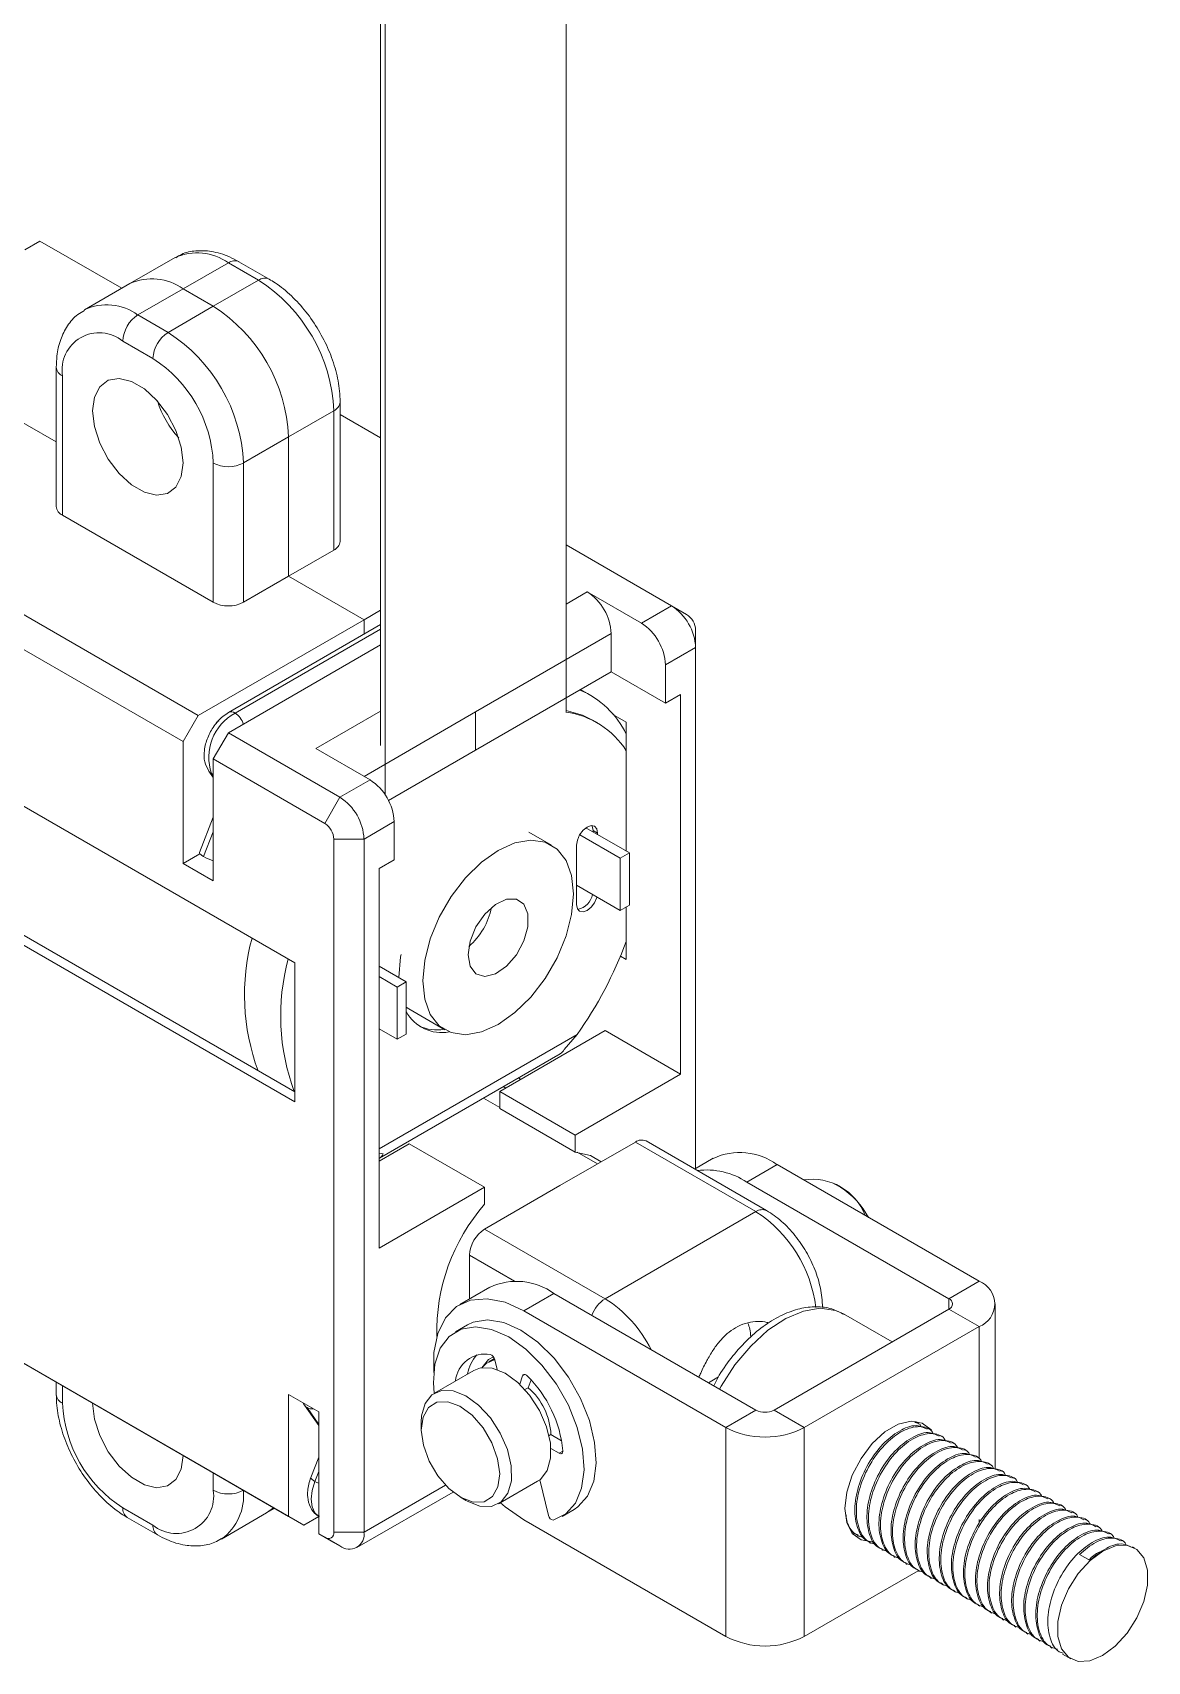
# Paper-space layout '시트4_ENG_with accessory' of a CAD drawing. Header units: millimetres. Extents: x 5 to 415, y 5 to 292.
# Drawn here: x 358.94 to 385.09, y 122.75 to 160.94 of the extents above; entities that cross this region are included whole.
import ezdxf

# ---------------------------------------------------------------- set-up
doc = ezdxf.new("R2010")
doc.units = ezdxf.units.MM

psp = doc.layouts.new('시트4_ENG_with accessory')

# ---------------------------------------------------------------- linework, layer by layer
at = {"color": 7, "linetype": 'Continuous', "lineweight": 18}
for p, q in [((367.103, 164.505), (367.103, 144.227)), ((367.209, 164.611), (367.209, 143.071)), ((371.452, 145.004), (371.452, 163.504)), ((348.541, 157.664), (359.497, 151.34)), ((358.759, 155.848), (359.113, 156.052)), ((361.031, 154.944), (359.113, 156.052)), ((362.282, 155.666), (361.222, 155.054)), ((363.532, 155.543), (362.471, 154.93)), ((364.239, 155.134), (363.532, 155.543)), ((364.489, 155.159), (363.782, 155.567)), ((344.652, 155.419), (362.825, 144.928)), ((363.179, 154.522), (364.239, 155.134)), ((362.471, 144.316), (344.299, 154.807)), ((361.222, 155.054), (360.161, 154.442)), ((362.471, 154.93), (361.411, 154.318)), ((362.471, 154.93), (363.179, 154.522)), ((361.411, 154.318), (362.118, 153.91)), ((362.118, 153.91), (363.179, 154.522)), ((361.764, 153.297), (361.057, 153.706)), ((359.497, 153.093), (359.497, 149.827)), ((359.643, 152.889), (359.643, 149.623)), ((366.007, 152.072), (364.946, 151.46)), ((366.007, 148.806), (366.007, 152.072)), ((366.153, 149.01), (366.153, 152.277)), ((367.103, 151.439), (366.153, 151.987)), ((364.946, 151.46), (363.886, 150.848)), ((364.946, 151.46), (364.946, 148.194)), ((363.179, 147.582), (363.179, 150.848)), ((363.886, 150.848), (363.886, 147.582)), ((359.643, 149.623), (363.179, 147.582)), ((366.007, 148.806), (364.946, 148.194)), ((373.927, 147.5), (371.452, 148.929)), ((363.886, 147.582), (364.946, 148.194)), ((364.946, 148.194), (366.714, 147.174)), ((373.219, 147.092), (371.947, 147.827)), ((373.927, 147.5), (373.219, 147.092)), ((374.28, 147.296), (373.927, 147.5)), ((362.825, 144.928), (366.714, 147.174)), ((367.103, 147.057), (363.539, 144.999)), ((367.103, 147.398), (366.714, 147.174)), ((366.714, 146.832), (366.714, 147.174)), ((372.512, 146.847), (369.33, 145.01)), ((372.512, 145.949), (372.512, 146.847)), ((374.492, 146.928), (374.492, 146.52)), ((363.532, 144.52), (367.103, 146.582)), ((373.785, 146.112), (374.492, 146.52)), ((374.492, 134.307), (374.492, 146.52)), ((372.512, 145.949), (369.33, 144.112)), ((372.512, 145.949), (373.785, 145.214)), ((373.785, 145.214), (373.785, 146.112)), ((372.012, 145.409), (371.795, 145.534)), ((354.34, 145.336), (365.088, 139.131)), ((374.139, 145.418), (373.785, 145.214)), ((374.139, 145.418), (374.139, 136.518)), ((362.825, 144.928), (362.471, 144.316)), ((369.33, 145.01), (369.33, 144.112)), ((372.18, 144.759), (372.074, 144.82)), ((372.548, 144.953), (372.866, 144.77)), ((372.866, 144.77), (372.866, 141.744)), ((363.179, 143.908), (363.532, 144.52)), ((363.532, 144.52), (366.148, 143.01)), ((362.471, 144.316), (362.471, 141.458)), ((365.583, 144.153), (366.856, 143.418)), ((367.289, 142.933), (369.33, 144.112)), ((363.076, 143.62), (363.179, 143.473)), ((365.795, 142.397), (363.179, 143.908)), ((363.179, 143.908), (363.179, 141.05)), ((366.148, 143.01), (366.856, 143.418)), ((366.148, 143.01), (365.795, 142.397)), ((363.179, 142.543), (362.856, 141.711)), ((354.545, 142.188), (365.088, 136.102)), ((367.421, 142.438), (366.714, 142.03)), ((367.421, 142.438), (367.421, 141.54)), ((371.111, 141.888), (370.58, 142.194)), ((372.725, 141.58), (371.773, 142.13)), ((372.937, 141.703), (371.916, 142.292)), ((372.088, 142.231), (372.194, 142.17)), ((372.088, 142.193), (372.088, 142.231)), ((372.194, 142.131), (372.194, 142.17)), ((354.34, 142.07), (365.088, 135.865)), ((366.714, 142.03), (366.007, 142.03)), ((366.007, 125.781), (366.007, 142.03)), ((366.714, 142.03), (366.714, 125.781)), ((371.699, 141.884), (371.699, 140.496)), ((372.937, 141.703), (372.725, 141.58)), ((372.937, 140.478), (372.937, 141.703)), ((362.865, 141.685), (362.471, 141.458)), ((362.471, 141.458), (363.179, 141.05)), ((367.068, 141.336), (367.421, 141.54)), ((367.068, 141.336), (367.068, 132.436)), ((372.725, 141.58), (372.725, 140.355)), ((372.725, 140.355), (371.699, 140.947)), ((372.725, 140.355), (372.937, 140.478)), ((372.866, 140.437), (372.866, 139.207)), ((365.088, 135.865), (365.088, 139.131)), ((367.704, 138.682), (367.068, 139.049)), ((372.73, 139.285), (372.866, 139.207)), ((367.492, 138.56), (367.068, 138.805)), ((367.704, 138.682), (367.492, 138.56)), ((367.704, 137.457), (367.704, 138.682)), ((367.492, 138.56), (367.492, 137.335)), ((344.299, 138.068), (364.946, 126.148)), ((367.704, 138.085), (367.762, 138.048)), ((367.762, 138.048), (368.611, 137.558)), ((365.3, 125.944), (344.652, 137.864)), ((367.492, 137.335), (367.068, 137.58)), ((372.371, 137.538), (369.896, 136.109)), ((372.371, 137.538), (374.139, 136.518)), ((367.492, 137.335), (367.704, 137.457)), ((371.714, 137.445), (371.409, 137.095)), ((367.074, 134.547), (371.317, 136.996)), ((370.334, 136.428), (370.391, 136.395)), ((374.139, 136.518), (371.664, 135.089)), ((369.896, 136.109), (371.664, 135.089)), ((369.896, 135.712), (369.896, 136.109)), ((369.98, 136.224), (370.037, 136.191)), ((369.896, 135.736), (369.515, 135.956)), ((369.896, 135.712), (371.664, 134.691)), ((367.068, 134.477), (367.775, 134.885)), ((367.775, 134.885), (369.543, 133.864)), ((373.078, 134.926), (371.31, 133.905)), ((371.664, 135.089), (371.664, 134.691)), ((375.906, 133.293), (373.078, 134.926)), ((376.156, 133.318), (373.328, 134.95)), ((367.166, 134.645), (367.068, 134.667)), ((372.189, 134.412), (371.713, 134.687)), ((374.902, 134.544), (374.467, 134.293)), ((375.694, 133.987), (376.401, 134.395)), ((376.401, 134.395), (381.139, 131.66)), ((367.068, 132.436), (369.543, 133.864)), ((371.31, 133.905), (369.543, 132.885)), ((369.543, 133.864), (369.543, 133.467)), ((375.694, 133.987), (380.432, 131.252)), ((377.887, 133.864), (377.745, 133.946)), ((372.371, 131.252), (375.906, 133.293)), ((369.543, 132.885), (372.371, 131.252)), ((369.189, 131.246), (369.189, 132.272)), ((369.669, 131.523), (368.962, 131.115)), ((380.432, 131.252), (381.139, 131.66)), ((370.462, 130.966), (371.169, 131.374)), ((371.169, 131.374), (375.906, 128.639)), ((380.432, 131.007), (376.331, 128.639)), ((380.432, 131.007), (381.139, 130.599)), ((381.52, 127.249), (381.52, 131.129)), ((369.141, 130.641), (368.858, 130.477)), ((370.462, 130.966), (375.199, 128.231)), ((379.1, 130.238), (377.963, 130.894)), ((381.139, 130.599), (377.038, 128.231)), ((369.288, 129.571), (368.368, 129.04)), ((369.772, 129.85), (369.641, 129.775)), ((369.783, 129.82), (369.838, 129.59)), ((359.497, 129.294), (359.497, 129.005)), ((370.367, 129.245), (370.434, 129.444)), ((370.489, 129.119), (370.568, 129.164)), ((370.568, 129.164), (370.631, 129.351)), ((374.791, 129.283), (375.027, 129.42)), ((364.946, 129.006), (365.653, 128.598)), ((364.946, 126.148), (364.946, 129.006)), ((365.316, 128.754), (365.653, 128.275)), ((365.653, 125.74), (365.653, 128.598)), ((368.058, 128.353), (368.058, 128.19)), ((375.906, 128.639), (375.199, 128.231)), ((376.331, 128.639), (377.038, 128.231)), ((379.684, 128.353), (379.649, 128.374)), ((371.053, 128.041), (371.098, 128.067)), ((371.349, 127.923), (371.098, 128.067)), ((375.199, 123.332), (375.199, 128.231)), ((377.038, 123.332), (377.038, 128.231)), ((379.967, 128.19), (379.932, 128.21)), ((380.25, 128.027), (380.215, 128.047)), ((371.293, 127.628), (371.096, 127.742)), ((380.533, 127.863), (380.498, 127.884)), ((380.816, 127.7), (380.78, 127.721)), ((365.653, 127.539), (365.468, 127.06)), ((381.099, 127.537), (381.063, 127.557)), ((381.381, 127.374), (381.346, 127.394)), ((381.664, 127.21), (381.629, 127.231)), ((369.868, 126.442), (370.787, 126.972)), ((370.837, 127.006), (371.041, 126.165)), ((381.947, 127.047), (381.912, 127.067)), ((382.23, 126.884), (382.195, 126.904)), ((366.548, 125.415), (368.804, 126.717)), ((368.977, 126.598), (369.118, 126.516)), ((382.513, 126.72), (382.477, 126.741)), ((382.796, 126.557), (382.76, 126.578)), ((361.057, 126.351), (361.764, 125.943)), ((361.161, 126.123), (361.868, 125.714)), ((363.368, 125.615), (364.428, 126.228)), ((364.593, 126.352), (364.428, 126.228)), ((364.428, 126.228), (364.619, 126.337)), ((364.946, 126.148), (365.3, 125.944)), ((365.3, 125.944), (365.653, 126.148)), ((375.199, 123.332), (370.462, 126.067)), ((371.358, 126.147), (371.641, 126.311)), ((383.078, 126.394), (383.043, 126.414)), ((383.361, 126.231), (383.326, 126.251)), ((383.644, 126.067), (383.609, 126.088)), ((365.653, 125.74), (365.795, 125.658)), ((366.007, 125.536), (365.653, 125.74)), ((366.148, 125.454), (365.795, 125.658)), ((366.714, 125.781), (366.007, 125.781)), ((378.291, 125.694), (378.326, 125.674)), ((383.927, 125.904), (383.892, 125.924)), ((384.21, 125.741), (384.174, 125.761)), ((366.148, 125.454), (366.007, 125.536)), ((378.573, 125.531), (378.609, 125.51)), ((378.856, 125.367), (378.892, 125.347)), ((384.493, 125.578), (384.457, 125.598)), ((384.788, 125.407), (384.74, 125.435)), ((379.139, 125.204), (379.174, 125.184)), ((379.422, 125.041), (379.457, 125.02)), ((383.742, 125.113), (383.494, 125.255)), ((377.038, 123.332), (379.71, 124.874)), ((379.705, 124.878), (379.74, 124.857)), ((379.988, 124.714), (380.023, 124.694)), ((380.27, 124.551), (380.306, 124.531)), ((380.553, 124.388), (380.589, 124.367)), ((380.836, 124.224), (380.871, 124.204)), ((381.119, 124.061), (381.154, 124.041)), ((381.402, 123.898), (381.437, 123.877)), ((381.685, 123.735), (381.72, 123.714)), ((381.968, 123.571), (382.003, 123.551)), ((382.25, 123.408), (382.286, 123.388)), ((382.533, 123.245), (382.569, 123.224)), ((382.816, 123.081), (382.851, 123.061)), ((383.099, 122.918), (383.288, 122.809))]:
    psp.add_line(p, q, dxfattribs=at)
at = {"color": 8, "linetype": 'Continuous', "lineweight": 18}
for p, q in [((371.452, 147.541), (371.947, 147.827)), ((363.689, 144.984), (367.103, 146.955)), ((363.249, 144.765), (363.306, 144.798)), ((365.583, 144.153), (367.103, 145.03)), ((369.33, 145.01), (366.714, 143.5)), ((363.138, 143.564), (363.179, 143.545)), ((363.179, 143.505), (363.138, 143.564)), ((362.952, 141.619), (363.179, 142.203)), ((371.714, 137.445), (367.068, 134.763)), ((370.244, 131.663), (369.189, 132.272)), ((380.432, 131.252), (380.432, 131.007)), ((381.139, 127.498), (381.139, 130.599)), ((359.643, 129.21), (359.643, 128.801)), ((370.434, 129.444), (370.488, 129.475)), ((365.378, 128.698), (365.653, 128.306)), ((371.293, 127.628), (371.378, 127.677)), ((365.653, 127.199), (365.564, 126.968)), ((363.179, 126.76), (363.179, 127.169)), ((366.714, 125.781), (368.624, 126.883)), ((363.886, 126.76), (363.886, 126.76)), ((363.886, 126.76), (363.886, 126.76)), ((381.139, 125.99), (381.139, 126.074))]:
    psp.add_line(p, q, dxfattribs=at)
at = {"color": 7, "linetype": 'Continuous', "lineweight": 18, "flags": 128}
for points in [[(360.393, 151.703), (360.35, 152.072), (360.393, 152.393), (360.519, 152.637), (360.716, 152.787), (360.97, 152.829), (361.26, 152.76), (361.562, 152.585), (361.851, 152.32), (362.105, 151.985), (362.303, 151.607), (362.429, 151.218), (362.471, 150.848), (362.429, 150.528), (362.303, 150.283), (362.105, 150.133), (361.851, 150.092), (361.562, 150.161), (361.26, 150.335), (360.97, 150.6), (360.716, 150.935), (360.519, 151.313), (360.393, 151.703)], [(372.074, 144.82), (371.835, 144.937), (371.452, 145.048)], [(372.194, 142.17), (372.175, 142.268), (372.122, 142.33), (372.041, 142.345), (371.947, 142.312), (371.852, 142.236), (371.772, 142.128), (371.718, 142.004), (371.699, 141.884)], [(372.088, 142.231), (372.069, 142.329), (372.06, 142.346)], [(362.952, 141.619), (362.914, 141.643), (362.885, 141.665), (362.865, 141.684), (362.856, 141.701), (362.856, 141.711)], [(368.137, 139.182), (368.093, 138.702), (368.137, 138.274), (368.268, 137.918), (368.479, 137.652), (368.759, 137.491), (369.094, 137.441), (369.467, 137.506), (369.861, 137.682), (370.254, 137.96), (370.628, 138.326), (370.963, 138.763), (371.243, 139.248), (371.453, 139.757), (371.584, 140.264), (371.629, 140.743), (371.584, 141.172), (371.453, 141.528), (371.243, 141.794), (370.963, 141.955), (370.628, 142.005), (370.254, 141.94), (369.861, 141.764), (369.467, 141.486), (369.094, 141.119), (368.759, 140.683), (368.479, 140.198), (368.268, 139.689), (368.137, 139.182)], [(369.201, 139.637), (369.154, 139.315), (369.201, 139.047), (369.338, 138.871), (369.546, 138.81), (369.795, 138.872), (370.054, 139.049), (370.287, 139.317), (370.462, 139.64), (370.556, 139.974), (370.556, 140.274), (370.462, 140.5), (370.287, 140.62), (370.054, 140.62), (369.795, 140.498), (369.546, 140.272), (369.338, 139.971), (369.201, 139.637)], [(371.699, 140.496), (371.718, 140.397), (371.772, 140.335), (371.852, 140.32), (371.947, 140.353), (372.041, 140.429), (372.122, 140.538), (372.175, 140.661), (372.178, 140.671)], [(367.582, 139.324), (367.572, 139.271), (367.527, 138.784)], [(372.278, 134.464), (372.029, 134.61), (371.664, 134.691)], [(368.349, 129.523), (368.352, 129.99), (368.444, 130.438), (368.625, 130.802), (368.885, 131.066), (369.215, 131.218), (369.599, 131.252), (370.021, 131.167), (370.462, 130.966)], [(371.641, 126.311), (371.729, 126.369), (371.956, 126.622), (372.101, 126.972), (372.158, 127.399), (372.123, 127.883), (371.999, 128.397), (371.79, 128.915), (371.509, 129.411), (371.171, 129.858), (370.791, 130.233), (370.391, 130.517), (369.991, 130.695), (369.612, 130.758), (369.273, 130.702), (369.141, 130.641)], [(371.15, 126.062), (371.446, 126.206), (371.673, 126.459), (371.818, 126.809), (371.875, 127.236), (371.84, 127.72), (371.716, 128.234), (371.507, 128.752), (371.227, 129.248), (370.888, 129.695), (370.508, 130.07), (370.108, 130.354), (369.708, 130.532), (369.329, 130.595), (368.99, 130.539), (368.709, 130.368), (368.501, 130.09), (368.376, 129.72), (368.341, 129.276), (368.358, 129.034)], [(369.474, 129.634), (369.633, 129.823), (369.75, 129.89)], [(370.787, 126.972), (370.85, 127.015), (371.009, 127.22), (371.09, 127.509), (371.085, 127.861), (370.995, 128.245), (370.828, 128.632), (370.597, 128.99), (370.32, 129.289), (370.021, 129.506), (369.722, 129.623), (369.45, 129.63), (369.288, 129.571)], [(369.78, 129.83), (369.578, 129.732), (369.485, 129.636)], [(370.434, 129.444), (370.441, 129.458), (370.45, 129.468), (370.463, 129.474), (370.477, 129.476), (370.493, 129.474), (370.51, 129.467), (370.527, 129.457), (370.543, 129.442)], [(369.135, 126.506), (369.433, 126.389), (369.706, 126.382), (369.931, 126.485), (370.09, 126.689), (370.17, 126.979), (370.166, 127.33), (370.076, 127.715), (369.909, 128.101), (369.677, 128.459), (369.401, 128.758), (369.101, 128.975), (368.803, 129.092), (368.531, 129.1), (368.306, 128.997), (368.147, 128.793), (368.066, 128.503), (368.058, 128.353)], [(362.471, 127.577), (362.471, 127.576), (362.429, 127.256), (362.303, 127.011), (362.105, 126.862), (361.851, 126.82), (361.562, 126.889), (361.26, 127.064), (360.97, 127.329), (360.716, 127.664), (360.519, 128.042), (360.393, 128.431), (360.35, 128.801)], [(368.707, 126.8), (368.992, 126.589), (369.275, 126.483), (369.529, 126.492), (369.729, 126.615), (369.856, 126.84), (369.896, 127.146), (369.846, 127.501), (369.712, 127.873), (369.505, 128.223), (369.247, 128.518), (368.962, 128.729), (368.679, 128.835), (368.425, 128.827), (368.225, 128.704), (368.098, 128.478), (368.058, 128.173), (368.107, 127.817), (368.242, 127.446), (368.449, 127.096), (368.707, 126.8)], [(380.022, 128.167), (380.011, 128.182), (379.806, 128.336), (379.544, 128.379), (379.244, 128.308), (378.932, 128.128), (378.633, 127.854), (378.371, 127.507), (378.166, 127.117), (378.037, 126.715), (377.992, 126.333)], [(371.378, 127.684), (371.377, 127.665), (371.373, 127.648), (371.366, 127.634), (371.355, 127.624), (371.342, 127.618), (371.327, 127.617), (371.31, 127.62), (371.293, 127.628)], [(370.462, 126.067), (370.021, 126.375), (369.913, 126.467)], [(364.428, 126.228), (364.429, 126.228), (364.593, 126.352)], [(377.992, 126.333), (378.037, 126.002), (378.166, 125.749), (378.371, 125.594), (378.633, 125.551), (378.658, 125.553)], [(383.467, 124.81), (383.742, 125.113), (384.04, 125.334), (384.339, 125.456), (384.614, 125.469), (384.841, 125.372), (385.004, 125.172), (385.088, 124.886), (385.088, 124.537), (385.002, 124.153), (384.838, 123.766), (384.61, 123.406), (384.335, 123.103), (384.036, 122.882), (383.737, 122.76), (383.463, 122.747), (383.235, 122.844), (383.072, 123.044), (382.988, 123.33), (382.989, 123.679), (383.074, 124.063), (383.238, 124.45), (383.467, 124.81)]]:
    psp.add_lwpolyline(points, dxfattribs=at)
at = {"color": 8, "linetype": 'Continuous', "lineweight": 18, "flags": 128}
for points in [[(363.138, 143.564), (363.1, 143.592), (363.076, 143.62)], [(377.963, 130.894), (377.773, 130.978), (377.416, 131.027), (377.02, 130.963), (376.605, 130.788), (376.186, 130.511), (375.783, 130.142), (375.413, 129.7), (375.092, 129.201), (375.054, 129.131)], [(365.564, 126.968), (365.526, 126.992), (365.497, 127.014), (365.477, 127.033), (365.468, 127.05), (365.468, 127.06)], [(365.564, 126.968), (365.5, 126.754), (365.478, 126.552), (365.5, 126.374), (365.564, 126.233), (365.653, 126.146)], [(365.564, 126.968), (365.609, 126.944), (365.653, 126.923)]]:
    psp.add_lwpolyline(points, dxfattribs=at)
at = {"color": 8, "linetype": 'Continuous', "lineweight": 18}
for centre, radius, start, end in [((362.8, 154.52), 1.257, 54.3826, 114.3069), ((363.679, 155.338), 0.251, 65.6935, 125.6172), ((364.386, 154.93), 0.252, 65.7079, 125.6167), ((360.682, 153.327), 1.23, 53.6672, 115.409), ((359.747, 153.118), 0.251, 185.7099, 245.6238), ((365.903, 152.302), 0.251, 294.3762, 354.29), ((363.602, 144.87), 0.143, 52.6044, 116.1062), ((363.438, 144.593), 0.464, 16.2274, 57.3023), ((376.053, 133.088), 0.252, 65.7083, 125.6162), ((374.217, 130.675), 3.115, 6.8956, 57.1652), ((372.787, 130.604), 0.77, 122.6815, 160.5897), ((370.762, 128.721), 2.999, 26.5196, 57.5589), ((359.747, 129.03), 0.251, 185.6945, 245.6259), ((362.631, 126.637), 1.261, 306.1136, 5.5841), ((361.308, 126.327), 0.252, 174.3803, 234.2913), ((362.015, 125.919), 0.252, 174.3814, 234.2924)]:
    psp.add_arc(centre, radius, start, end, dxfattribs=at)
at = {"color": 7, "linetype": 'Continuous', "lineweight": 18}
for centre, radius, start, end in [((361.739, 153.908), 1.257, 54.3825, 114.3071), ((362.169, 151.898), 3.842, 2.6055, 57.3945), ((361.825, 153.671), 0.768, 122.6053, 177.3947), ((361.108, 151.286), 3.842, 2.6055, 57.3945), ((360.505, 153.029), 0.873, 50.7967, 189.2141), ((362.532, 153.262), 0.768, 122.6053, 177.3945), ((360.048, 150.673), 3.842, 2.6055, 57.3945), ((360.108, 150.708), 3.074, 2.6055, 57.3945), ((364.272, 153.112), 2.538, 198.6259, 221.3687), ((363.532, 151.53), 0.769, 242.6097, 297.3903), ((359.747, 149.852), 0.251, 185.6945, 245.6253), ((365.903, 149.035), 0.251, 294.3748, 354.3052), ((371.284, 146.791), 1.229, 2.6054, 57.3946), ((363.532, 148.264), 0.769, 242.6097, 297.3903), ((373.264, 146.464), 1.229, 2.6054, 57.3946), ((372.557, 146.056), 1.229, 2.6053, 57.3947), ((374.032, 146.908), 0.461, 2.6055, 57.3945), ((370.928, 143.544), 2.155, 25.9307, 66.7692), ((364.26, 143.945), 1.186, 118.8102, 198.7784), ((371.188, 143.037), 1.985, 32.3172, 82.3706), ((366.193, 142.382), 1.229, 2.6057, 57.3943), ((365.486, 141.974), 1.229, 2.6054, 57.3946), ((365.546, 142.009), 0.461, 2.6058, 57.3939), ((363.571, 142.726), 1.268, 240.7656, 251.9626), ((371.643, 140.808), 0.435, 281.0744, 350.022), ((368.115, 140.731), 1.615, 310.872, 349.1336), ((369.024, 138.375), 5.113, 164.8822, 200.343), ((363.745, 143.045), 9.739, 324.9, 339.466), ((369.873, 137.885), 5.113, 164.8822, 200.343), ((368.533, 138.436), 0.944, 208.5997, 280.8148), ((368.424, 138.558), 1.004, 245.269, 279.6648), ((371.196, 137.2), 0.238, 300.5631, 333.5736), ((373.225, 134.721), 0.251, 65.6928, 125.6162), ((366.955, 134.75), 0.236, 298.5787, 333.6194), ((375.525, 133.187), 1.492, 54.017, 114.6726), ((374.745, 132.537), 1.733, 56.7651, 97.129), ((377.231, 132.73), 1.322, 20.9808, 99.0245), ((376.867, 132.246), 1.912, 28.3704, 57.7804), ((372.964, 130.476), 4.544, 138.8422, 181.4192), ((369.957, 132.237), 0.768, 122.6056, 177.3943), ((370.292, 130.167), 1.492, 54.0174, 114.6721), ((380.938, 131.129), 0.568, 290.7837, 69.2163), ((380.385, 131.129), 0.131, 290.7847, 69.2153), ((369.558, 129.254), 0.701, 80.5326, 174.2319), ((370.017, 129.338), 0.886, 137.7692, 170.281), ((369.621, 129.788), 0.165, 10.9805, 71.5074), ((368.523, 127.406), 2.869, 5.5659, 45.2135), ((369.537, 127.989), 1.563, 2.87, 48.7412), ((362.713, 128.941), 3.074, 182.6054, 237.3946), ((365.472, 128.863), 0.19, 197.1171, 240.4154), ((365.501, 128.925), 0.258, 241.6534, 276.6146), ((376.119, 129.049), 0.461, 242.611, 297.389), ((376.119, 130.005), 1.998, 242.6095, 297.3905), ((362.316, 126.62), 0.873, 230.7968, 9.2139), ((363.532, 127.442), 0.769, 242.6097, 297.3903), ((371.159, 126.18), 0.119, 187.1997, 265.6555), ((365.878, 125.76), 0.131, 230.7972, 9.2141), ((366.369, 125.725), 0.349, 230.7972, 9.2137), ((376.119, 125.106), 1.998, 242.6095, 297.3905)]:
    psp.add_arc(centre, radius, start, end, dxfattribs=at)
for points, knots in [([(363.782, 155.567), (363.709, 155.607), (363.504, 155.716), (363.161, 155.822), (362.776, 155.834), (362.483, 155.78), (362.342, 155.688), (362.297, 155.658)], [0, 0, 0, 0, 0.1597205, 0.444866, 0.6776924, 0.8975423, 1, 1, 1, 1]), ([(366.153, 152.277), (366.151, 152.362), (366.143, 152.61), (366.06, 153.023), (365.894, 153.504), (365.658, 153.967), (365.365, 154.395), (365.024, 154.77), (364.722, 155.018), (364.536, 155.131), (364.489, 155.159)], [0, 0, 0, 0, 0.073795, 0.2153006, 0.3629628, 0.5136512, 0.6640777, 0.8111393, 0.9526284, 1, 1, 1, 1]), ([(360.161, 154.425), (360.105, 154.395), (359.944, 154.309), (359.748, 154.068), (359.582, 153.736), (359.507, 153.4), (359.499, 153.181), (359.497, 153.093)], [0, 0, 0, 0, 0.120758, 0.347954, 0.57962, 0.831413, 1, 1, 1, 1]), ([(363.539, 144.999), (363.493, 144.969), (363.362, 144.883), (363.188, 144.685), (363.037, 144.413), (362.96, 144.124), (362.959, 143.843), (363.039, 143.691), (363.076, 143.62)], [0, 0, 0, 0, 0.1028317, 0.2926901, 0.4885694, 0.6821436, 0.8503683, 1, 1, 1, 1]), ([(377.467, 131.047), (377.464, 131.126), (377.456, 131.352), (377.372, 131.726), (377.204, 132.152), (376.97, 132.555), (376.68, 132.913), (376.401, 133.165), (376.215, 133.281), (376.156, 133.318)], [0, 0, 0, 0, 0.086298, 0.248938, 0.418142, 0.589597, 0.759208, 0.923591, 1, 1, 1, 1]), ([(377.974, 130.88), (377.88, 130.93), (377.676, 131.037), (377.313, 131.077), (376.921, 131.028), (376.515, 130.88), (376.108, 130.638), (375.716, 130.312), (375.357, 129.913), (375.085, 129.542), (374.958, 129.295), (374.915, 129.212)], [0, 0, 0, 0, 0.0826273, 0.1776617, 0.2777948, 0.3883231, 0.5110515, 0.6440978, 0.7838543, 0.9273636, 1, 1, 1, 1]), ([(376.21, 130.684), (376.179, 130.693), (376.077, 130.721), (375.889, 130.721), (375.654, 130.68), (375.43, 130.581), (375.225, 130.434), (375.048, 130.252), (374.891, 130.037), (374.745, 129.788), (374.639, 129.576), (374.582, 129.445), (374.567, 129.412)], [0, 0, 0, 0, 0.042631, 0.139805, 0.243671, 0.355383, 0.460095, 0.57339, 0.688225, 0.811001, 0.953433, 1, 1, 1, 1]), ([(375.783, 130.364), (375.78, 130.422), (375.773, 130.532), (375.734, 130.634), (375.715, 130.682)], [0, 0, 0, 0, 0.535653, 1, 1, 1, 1]), ([(359.497, 129.005), (359.499, 128.92), (359.507, 128.671), (359.59, 128.258), (359.756, 127.778), (359.992, 127.315), (360.285, 126.887), (360.626, 126.511), (360.928, 126.264), (361.114, 126.151), (361.161, 126.123)], [0, 0, 0, 0, 0.073795, 0.2153, 0.362963, 0.513652, 0.664078, 0.811139, 0.952628, 1, 1, 1, 1]), ([(379.634, 128.349), (379.68, 128.341), (379.752, 128.328), (379.78, 128.264), (379.79, 128.241)], [0, 0, 0, 0, 0.643695, 1, 1, 1, 1]), ([(378.583, 125.55), (378.553, 125.561), (378.397, 125.613), (378.247, 125.945), (378.203, 126.402), (378.321, 126.937), (378.56, 127.449), (378.902, 127.889), (379.279, 128.177), (379.66, 128.322), (379.852, 128.226), (379.922, 128.191)], [0, 0, 0, 0, 0.025564, 0.129016, 0.255011, 0.397579, 0.556068, 0.704894, 0.834231, 0.939264, 1, 1, 1, 1]), ([(378.739, 125.481), (378.665, 125.503), (378.463, 125.562), (378.278, 125.919), (378.24, 126.384), (378.355, 126.915), (378.597, 127.43), (378.934, 127.865), (379.323, 128.166), (379.704, 128.286), (380.004, 128.216), (380.062, 128.1), (380.073, 128.078)], [0, 0, 0, 0, 0.055739, 0.151865, 0.268937, 0.401408, 0.548672, 0.686958, 0.807136, 0.90473, 0.982373, 1, 1, 1, 1]), ([(378.866, 125.387), (378.835, 125.397), (378.68, 125.45), (378.53, 125.782), (378.486, 126.239), (378.604, 126.773), (378.843, 127.286), (379.185, 127.726), (379.562, 128.013), (379.943, 128.159), (380.135, 128.063), (380.205, 128.028)], [0, 0, 0, 0, 0.0255637, 0.1290156, 0.2550102, 0.3975784, 0.5560681, 0.7048932, 0.8342307, 0.9392635, 1, 1, 1, 1]), ([(379.022, 125.318), (378.948, 125.34), (378.745, 125.399), (378.561, 125.756), (378.523, 126.221), (378.638, 126.752), (378.879, 127.267), (379.217, 127.702), (379.606, 128.003), (379.986, 128.122), (380.286, 128.053), (380.345, 127.936), (380.356, 127.915)], [0, 0, 0, 0, 0.055739, 0.151866, 0.268936, 0.401409, 0.548673, 0.686958, 0.807136, 0.90473, 0.982373, 1, 1, 1, 1]), ([(379.149, 125.224), (379.118, 125.234), (378.963, 125.287), (378.813, 125.619), (378.769, 126.076), (378.886, 126.61), (379.126, 127.123), (379.467, 127.563), (379.845, 127.85), (380.226, 127.995), (380.417, 127.9), (380.488, 127.864)], [0, 0, 0, 0, 0.025564, 0.129016, 0.255011, 0.397579, 0.556068, 0.704894, 0.834231, 0.939264, 1, 1, 1, 1]), ([(379.305, 125.155), (379.23, 125.177), (379.028, 125.235), (378.844, 125.592), (378.806, 126.057), (378.921, 126.589), (379.162, 127.103), (379.5, 127.539), (379.888, 127.84), (380.269, 127.959), (380.569, 127.89), (380.628, 127.773), (380.639, 127.751)], [0, 0, 0, 0, 0.055739, 0.151865, 0.268937, 0.401408, 0.548672, 0.686958, 0.807136, 0.90473, 0.982373, 1, 1, 1, 1]), ([(379.432, 125.06), (379.401, 125.071), (379.246, 125.123), (379.095, 125.455), (379.052, 125.913), (379.169, 126.447), (379.409, 126.959), (379.75, 127.399), (380.128, 127.687), (380.509, 127.832), (380.7, 127.736), (380.77, 127.701)], [0, 0, 0, 0, 0.025564, 0.129016, 0.255011, 0.397579, 0.556068, 0.704893, 0.834231, 0.939264, 1, 1, 1, 1]), ([(379.587, 124.992), (379.513, 125.013), (379.311, 125.072), (379.127, 125.429), (379.089, 125.894), (379.204, 126.425), (379.445, 126.94), (379.783, 127.376), (380.171, 127.676), (380.552, 127.796), (380.852, 127.726), (380.911, 127.61), (380.921, 127.588)], [0, 0, 0, 0, 0.055739, 0.151865, 0.268936, 0.401408, 0.548673, 0.686958, 0.807136, 0.90473, 0.982373, 1, 1, 1, 1]), ([(379.715, 124.897), (379.684, 124.907), (379.529, 124.96), (379.378, 125.292), (379.335, 125.749), (379.452, 126.283), (379.692, 126.796), (380.033, 127.236), (380.411, 127.524), (380.792, 127.669), (380.983, 127.573), (381.053, 127.538)], [0, 0, 0, 0, 0.025564, 0.129016, 0.25501, 0.397579, 0.556068, 0.704893, 0.834231, 0.939264, 1, 1, 1, 1]), ([(379.87, 124.828), (379.796, 124.85), (379.594, 124.909), (379.41, 125.266), (379.371, 125.731), (379.487, 126.262), (379.728, 126.777), (380.066, 127.212), (380.454, 127.513), (380.835, 127.632), (381.135, 127.563), (381.194, 127.446), (381.204, 127.425)], [0, 0, 0, 0, 0.055739, 0.151865, 0.268937, 0.401408, 0.548672, 0.686958, 0.807136, 0.90473, 0.982373, 1, 1, 1, 1]), ([(379.998, 124.734), (379.967, 124.744), (379.811, 124.797), (379.661, 125.129), (379.618, 125.586), (379.735, 126.12), (379.974, 126.633), (380.316, 127.073), (380.694, 127.36), (381.075, 127.506), (381.266, 127.41), (381.336, 127.375)], [0, 0, 0, 0, 0.025564, 0.129016, 0.255011, 0.397579, 0.556068, 0.704894, 0.834231, 0.939264, 1, 1, 1, 1]), ([(380.153, 124.665), (380.079, 124.687), (379.877, 124.746), (379.693, 125.103), (379.654, 125.567), (379.77, 126.099), (380.011, 126.613), (380.349, 127.049), (380.737, 127.35), (381.118, 127.469), (381.418, 127.4), (381.476, 127.283), (381.487, 127.262)], [0, 0, 0, 0, 0.055739, 0.151865, 0.268936, 0.401408, 0.548673, 0.686958, 0.807136, 0.90473, 0.982373, 1, 1, 1, 1]), ([(380.28, 124.57), (380.25, 124.581), (380.094, 124.634), (379.944, 124.965), (379.901, 125.423), (380.018, 125.957), (380.257, 126.469), (380.599, 126.909), (380.977, 127.197), (381.357, 127.342), (381.549, 127.246), (381.619, 127.211)], [0, 0, 0, 0, 0.025564, 0.129017, 0.25501, 0.397579, 0.556068, 0.704893, 0.834231, 0.939263, 1, 1, 1, 1]), ([(380.436, 124.502), (380.362, 124.523), (380.16, 124.582), (379.975, 124.939), (379.937, 125.404), (380.052, 125.936), (380.294, 126.45), (380.632, 126.886), (381.02, 127.187), (381.401, 127.306), (381.701, 127.236), (381.759, 127.12), (381.77, 127.098)], [0, 0, 0, 0, 0.055739, 0.151865, 0.268936, 0.401408, 0.548672, 0.686958, 0.807136, 0.90473, 0.982373, 1, 1, 1, 1]), ([(365.468, 127.06), (365.45, 127.008), (365.399, 126.859), (365.376, 126.616), (365.442, 126.368), (365.549, 126.206), (365.643, 126.162), (365.67, 126.149)], [0, 0, 0, 0, 0.163652, 0.461335, 0.699298, 0.912886, 1, 1, 1, 1]), ([(380.563, 124.407), (380.532, 124.418), (380.377, 124.47), (380.227, 124.802), (380.183, 125.259), (380.301, 125.794), (380.54, 126.306), (380.882, 126.746), (381.259, 127.034), (381.64, 127.179), (381.832, 127.083), (381.902, 127.048)], [0, 0, 0, 0, 0.025564, 0.129016, 0.255011, 0.397579, 0.556068, 0.704894, 0.834231, 0.939264, 1, 1, 1, 1]), ([(380.719, 124.338), (380.645, 124.36), (380.442, 124.419), (380.258, 124.776), (380.22, 125.241), (380.335, 125.772), (380.576, 126.287), (380.914, 126.722), (381.303, 127.023), (381.684, 127.143), (381.984, 127.073), (382.042, 126.957), (382.053, 126.935)], [0, 0, 0, 0, 0.055739, 0.151865, 0.268937, 0.401408, 0.548672, 0.686958, 0.807136, 0.90473, 0.982373, 1, 1, 1, 1]), ([(380.846, 124.244), (380.815, 124.254), (380.66, 124.307), (380.51, 124.639), (380.466, 125.096), (380.583, 125.63), (380.823, 126.143), (381.165, 126.583), (381.542, 126.87), (381.923, 127.016), (382.114, 126.92), (382.185, 126.885)], [0, 0, 0, 0, 0.025564, 0.129016, 0.25501, 0.397578, 0.556068, 0.704893, 0.834231, 0.939263, 1, 1, 1, 1]), ([(381.002, 124.175), (380.927, 124.197), (380.725, 124.256), (380.541, 124.613), (380.503, 125.078), (380.618, 125.609), (380.859, 126.124), (381.197, 126.559), (381.586, 126.86), (381.966, 126.979), (382.266, 126.91), (382.325, 126.793), (382.336, 126.772)], [0, 0, 0, 0, 0.055739, 0.151866, 0.268936, 0.401409, 0.548673, 0.686958, 0.807136, 0.90473, 0.982373, 1, 1, 1, 1]), ([(381.129, 124.081), (381.098, 124.091), (380.943, 124.144), (380.793, 124.476), (380.749, 124.933), (380.866, 125.467), (381.106, 125.98), (381.447, 126.42), (381.825, 126.707), (382.206, 126.852), (382.397, 126.757), (382.467, 126.721)], [0, 0, 0, 0, 0.025564, 0.129016, 0.255011, 0.397579, 0.556068, 0.704893, 0.834231, 0.939264, 1, 1, 1, 1]), ([(381.284, 124.012), (381.21, 124.034), (381.008, 124.093), (380.824, 124.45), (380.786, 124.914), (380.901, 125.446), (381.142, 125.96), (381.48, 126.396), (381.868, 126.697), (382.249, 126.816), (382.549, 126.747), (382.608, 126.63), (382.619, 126.608)], [0, 0, 0, 0, 0.055739, 0.151865, 0.268937, 0.401408, 0.548673, 0.686959, 0.807136, 0.90473, 0.982373, 1, 1, 1, 1]), ([(381.412, 123.917), (381.381, 123.928), (381.226, 123.98), (381.075, 124.312), (381.032, 124.77), (381.149, 125.304), (381.389, 125.816), (381.73, 126.256), (382.108, 126.544), (382.489, 126.689), (382.68, 126.593), (382.75, 126.558)], [0, 0, 0, 0, 0.0255637, 0.1290165, 0.255011, 0.3975792, 0.5560687, 0.7048938, 0.8342312, 0.9392639, 1, 1, 1, 1]), ([(381.567, 123.849), (381.493, 123.87), (381.291, 123.929), (381.107, 124.286), (381.069, 124.751), (381.184, 125.283), (381.425, 125.797), (381.763, 126.233), (382.151, 126.533), (382.532, 126.653), (382.832, 126.583), (382.891, 126.467), (382.901, 126.445)], [0, 0, 0, 0, 0.055739, 0.151865, 0.268936, 0.401408, 0.548673, 0.686958, 0.807136, 0.90473, 0.982373, 1, 1, 1, 1]), ([(381.695, 123.754), (381.664, 123.764), (381.509, 123.817), (381.358, 124.149), (381.315, 124.606), (381.432, 125.14), (381.671, 125.653), (382.013, 126.093), (382.391, 126.381), (382.772, 126.526), (382.963, 126.43), (383.033, 126.395)], [0, 0, 0, 0, 0.025564, 0.129017, 0.25501, 0.397579, 0.556068, 0.704893, 0.834231, 0.939263, 1, 1, 1, 1]), ([(381.85, 123.685), (381.776, 123.707), (381.574, 123.766), (381.39, 124.123), (381.351, 124.588), (381.467, 125.119), (381.708, 125.634), (382.046, 126.069), (382.434, 126.37), (382.815, 126.489), (383.115, 126.42), (383.173, 126.303), (383.184, 126.282)], [0, 0, 0, 0, 0.055739, 0.151865, 0.268937, 0.401408, 0.548673, 0.686959, 0.807136, 0.90473, 0.982373, 1, 1, 1, 1]), ([(378.456, 125.645), (378.383, 125.666), (378.183, 125.725), (378.033, 125.975), (378.021, 126.153), (378.018, 126.202)], [0, 0, 0, 0, 0.2960511, 0.8066137, 1, 1, 1, 1]), ([(381.977, 123.591), (381.947, 123.601), (381.791, 123.654), (381.641, 123.986), (381.598, 124.443), (381.715, 124.977), (381.954, 125.49), (382.296, 125.93), (382.674, 126.217), (383.054, 126.363), (383.246, 126.267), (383.316, 126.232)], [0, 0, 0, 0, 0.025564, 0.129016, 0.255011, 0.397579, 0.556068, 0.704894, 0.834231, 0.939264, 1, 1, 1, 1]), ([(382.133, 123.522), (382.059, 123.544), (381.857, 123.603), (381.673, 123.96), (381.634, 124.424), (381.75, 124.956), (381.991, 125.471), (382.329, 125.906), (382.717, 126.207), (383.098, 126.326), (383.398, 126.257), (383.456, 126.14), (383.467, 126.119)], [0, 0, 0, 0, 0.055739, 0.151865, 0.268936, 0.401408, 0.548673, 0.686958, 0.807136, 0.90473, 0.982373, 1, 1, 1, 1]), ([(382.26, 123.427), (382.23, 123.438), (382.074, 123.491), (381.924, 123.822), (381.88, 124.28), (381.998, 124.814), (382.237, 125.326), (382.579, 125.767), (382.956, 126.054), (383.337, 126.199), (383.529, 126.103), (383.599, 126.068)], [0, 0, 0, 0, 0.025564, 0.129016, 0.25501, 0.397579, 0.556068, 0.704893, 0.834231, 0.939263, 1, 1, 1, 1]), ([(382.416, 123.359), (382.342, 123.38), (382.139, 123.439), (381.955, 123.796), (381.917, 124.261), (382.032, 124.793), (382.273, 125.307), (382.611, 125.743), (383, 126.044), (383.381, 126.163), (383.681, 126.093), (383.739, 125.977), (383.75, 125.955)], [0, 0, 0, 0, 0.055739, 0.151865, 0.268936, 0.401408, 0.548673, 0.686958, 0.807136, 0.90473, 0.982373, 1, 1, 1, 1]), ([(361.868, 125.714), (361.941, 125.675), (362.146, 125.566), (362.489, 125.46), (362.874, 125.447), (363.172, 125.504), (363.318, 125.599), (363.368, 125.632)], [0, 0, 0, 0, 0.158008, 0.440098, 0.670428, 0.887922, 1, 1, 1, 1]), ([(378.301, 125.713), (378.269, 125.723), (378.151, 125.761), (378.102, 125.883), (378.066, 125.973)], [0, 0, 0, 0, 0.26526, 1, 1, 1, 1]), ([(382.543, 123.264), (382.512, 123.275), (382.357, 123.327), (382.207, 123.659), (382.163, 124.116), (382.28, 124.651), (382.52, 125.163), (382.862, 125.603), (383.239, 125.891), (383.62, 126.036), (383.812, 125.94), (383.882, 125.905)], [0, 0, 0, 0, 0.025564, 0.129016, 0.255011, 0.397579, 0.556068, 0.704894, 0.834231, 0.939264, 1, 1, 1, 1]), ([(382.699, 123.195), (382.624, 123.217), (382.422, 123.276), (382.238, 123.633), (382.2, 124.098), (382.315, 124.629), (382.556, 125.144), (382.894, 125.579), (383.283, 125.88), (383.663, 126), (383.963, 125.93), (384.022, 125.814), (384.033, 125.792)], [0, 0, 0, 0, 0.055739, 0.151865, 0.268937, 0.401408, 0.548673, 0.686959, 0.807136, 0.90473, 0.982373, 1, 1, 1, 1]), ([(382.826, 123.101), (382.795, 123.111), (382.64, 123.164), (382.49, 123.496), (382.446, 123.953), (382.563, 124.487), (382.803, 125), (383.144, 125.44), (383.522, 125.727), (383.903, 125.873), (384.094, 125.777), (384.165, 125.742)], [0, 0, 0, 0, 0.025564, 0.129016, 0.25501, 0.397578, 0.556068, 0.704893, 0.834231, 0.939263, 1, 1, 1, 1]), ([(382.982, 123.032), (382.907, 123.054), (382.705, 123.113), (382.521, 123.47), (382.483, 123.935), (382.598, 124.466), (382.839, 124.981), (383.177, 125.416), (383.565, 125.717), (383.946, 125.836), (384.246, 125.767), (384.305, 125.65), (384.316, 125.629)], [0, 0, 0, 0, 0.055739, 0.151865, 0.268936, 0.401409, 0.548673, 0.686958, 0.807136, 0.90473, 0.982373, 1, 1, 1, 1]), ([(383.109, 122.938), (383.078, 122.948), (382.923, 123.001), (382.772, 123.333), (382.729, 123.79), (382.846, 124.324), (383.086, 124.837), (383.427, 125.277), (383.805, 125.564), (384.186, 125.709), (384.377, 125.614), (384.447, 125.578)], [0, 0, 0, 0, 0.025564, 0.129016, 0.255011, 0.397579, 0.556068, 0.704893, 0.834231, 0.939264, 1, 1, 1, 1]), ([(383.494, 125.255), (383.619, 125.362), (383.845, 125.557), (384.23, 125.672), (384.529, 125.604), (384.588, 125.487), (384.598, 125.465)], [0, 0, 0, 0, 0.383902, 0.695664, 0.943691, 1, 1, 1, 1]), ([(383.716, 125.127), (383.79, 125.201), (383.883, 125.294), (384.007, 125.321), (384.033, 125.327)], [0, 0, 0, 0, 0.796846, 1, 1, 1, 1]), ([(383.742, 125.113), (383.864, 125.216), (384.085, 125.404), (384.469, 125.546), (384.66, 125.45), (384.73, 125.415)], [0, 0, 0, 0, 0.438274, 0.794189, 1, 1, 1, 1])]:
    psp.add_open_spline(points, degree=3, knots=knots, dxfattribs=at)

doc.saveas('drawing.dxf')
